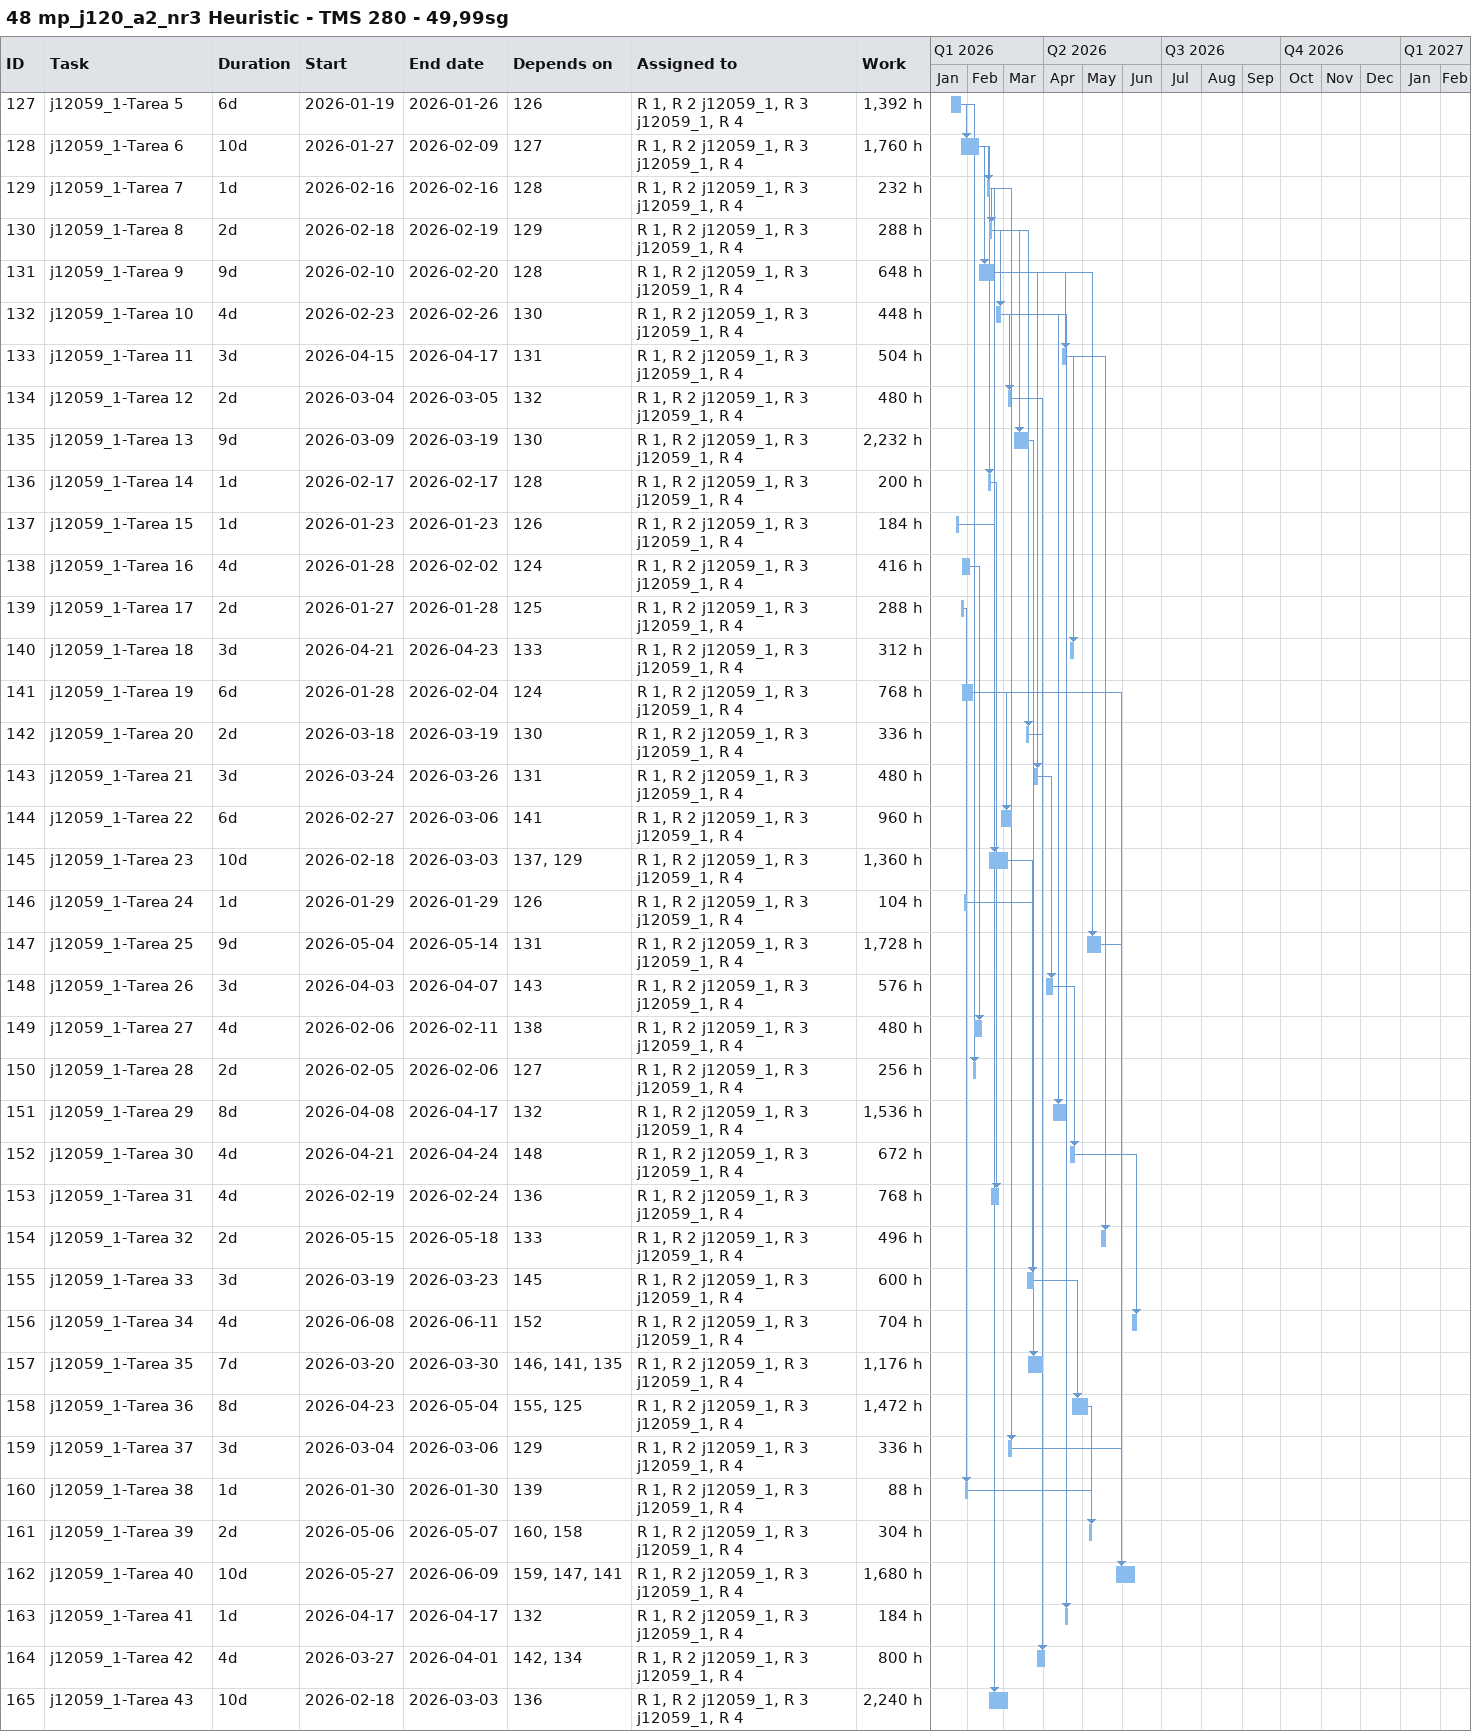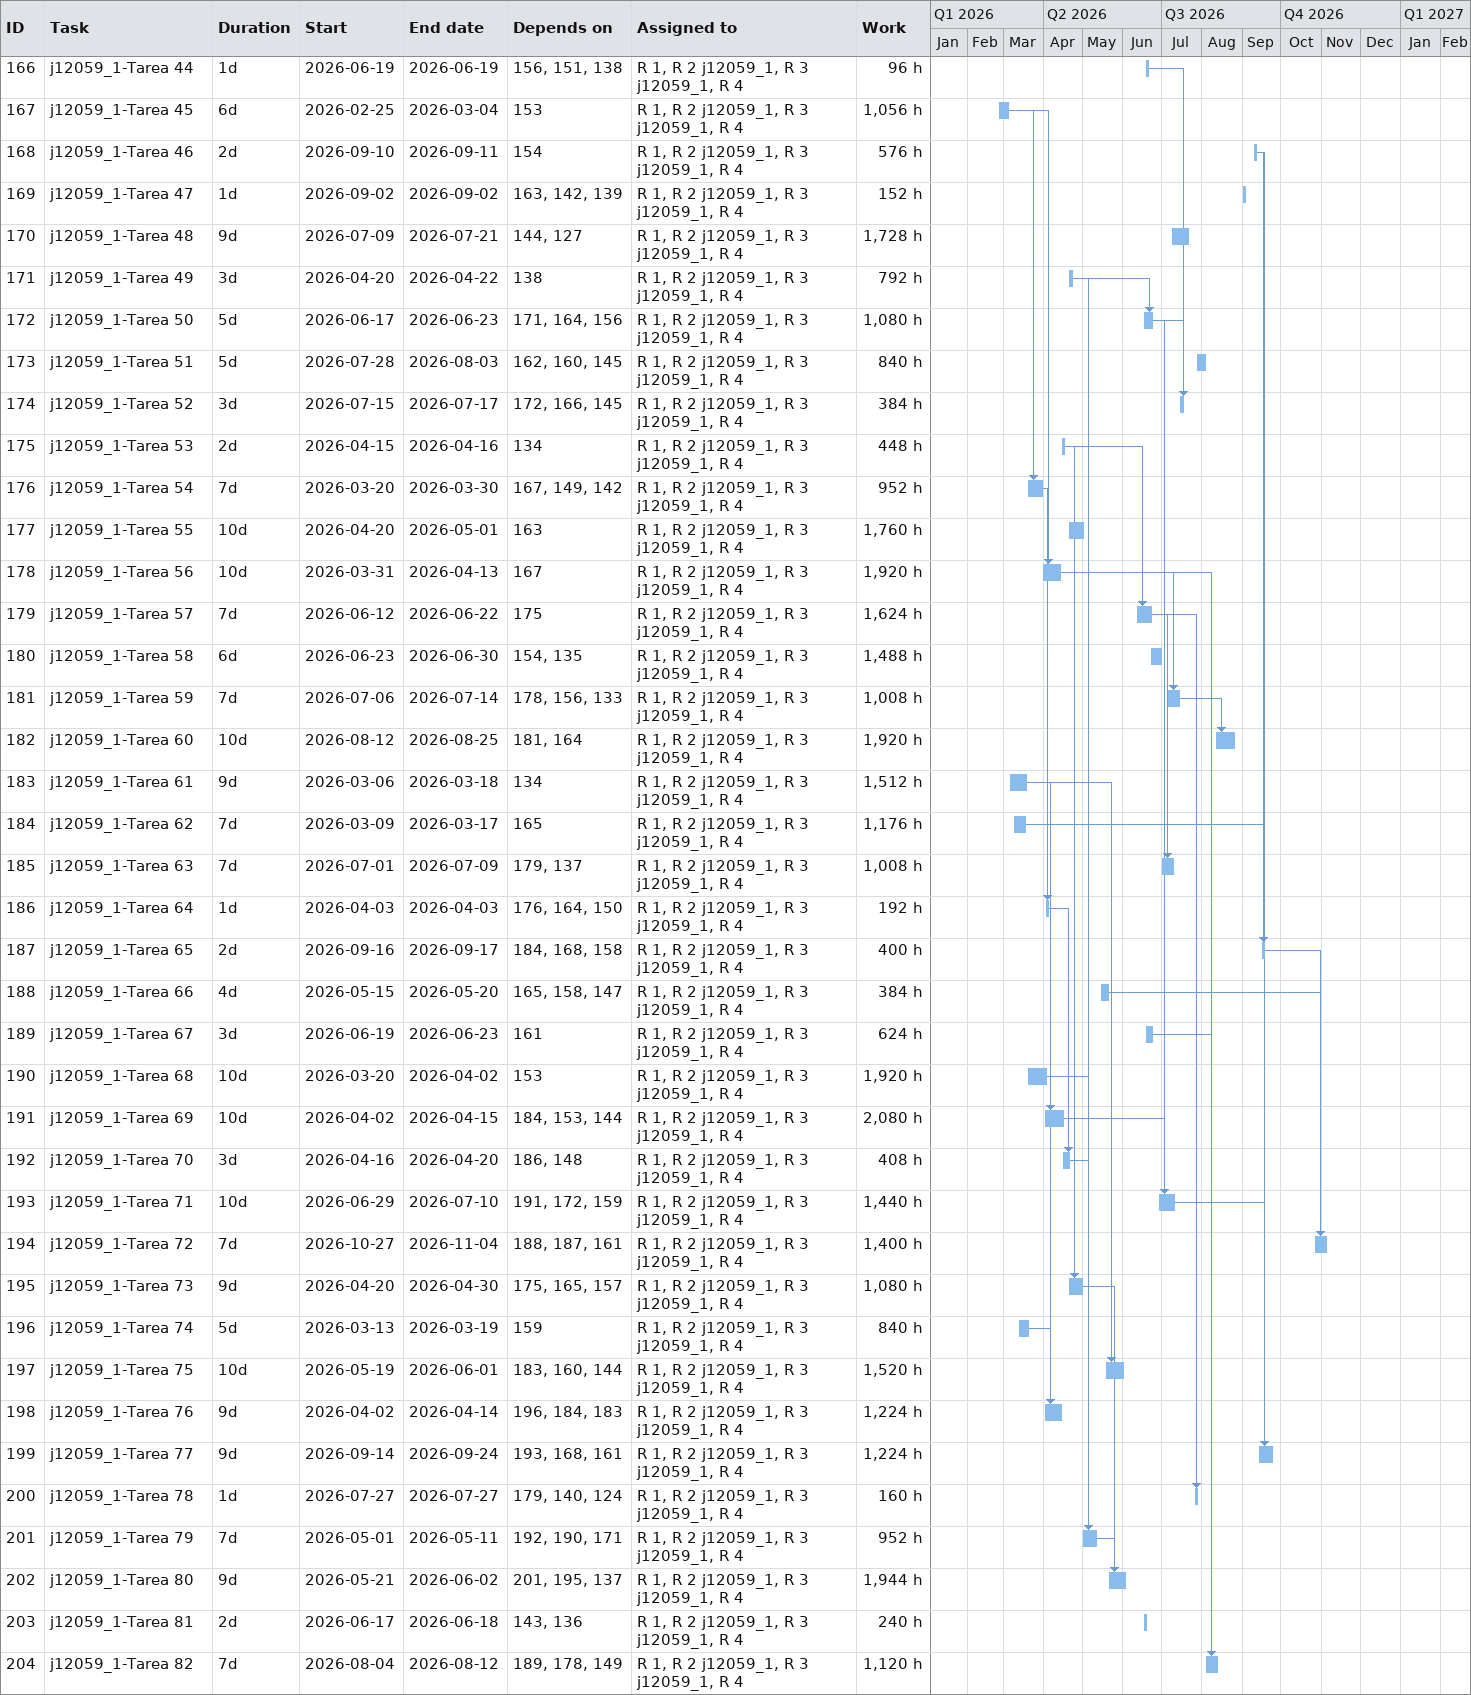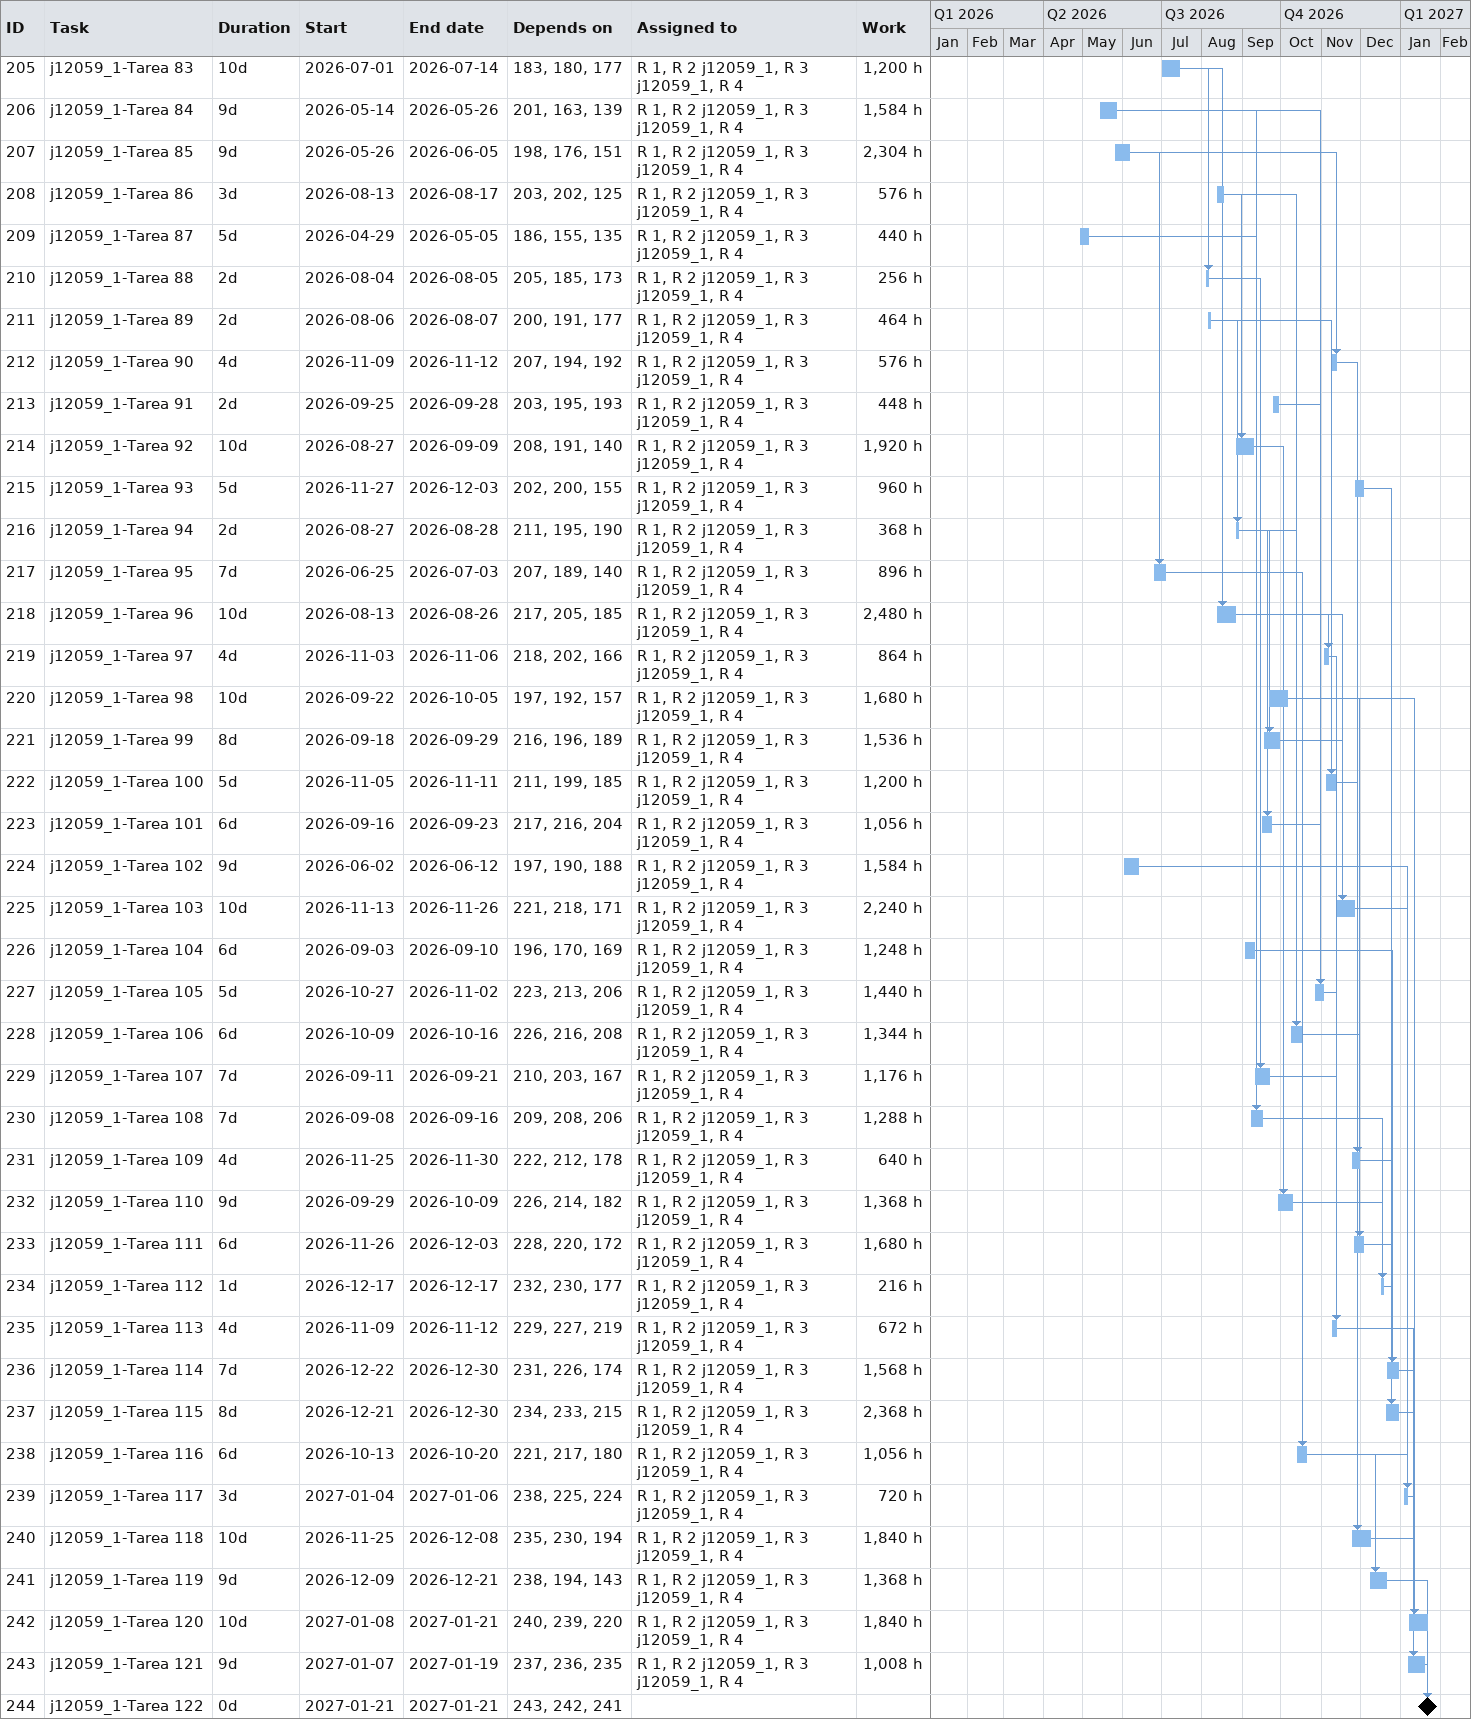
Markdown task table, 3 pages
48 mp_j120_a2_nr3 Heuristic - TMS 280 - 49,99sg

| ID | Task | Duration | Start | Finish | Predecessors | Resources | Work (h) |
|---|---|---|---|---|---|---|---|
| 127 | j12059_1-Tarea 5 | 6d | 2026-01-19 | 2026-01-26 | 126 | R 1, R 2 j12059_1, R 3 j12059_1, R 4 | 1392 |
| 128 | j12059_1-Tarea 6 | 10d | 2026-01-27 | 2026-02-09 | 127 | R 1, R 2 j12059_1, R 3 j12059_1, R 4 | 1760 |
| 129 | j12059_1-Tarea 7 | 1d | 2026-02-16 | 2026-02-16 | 128 | R 1, R 2 j12059_1, R 3 j12059_1, R 4 | 232 |
| 130 | j12059_1-Tarea 8 | 2d | 2026-02-18 | 2026-02-19 | 129 | R 1, R 2 j12059_1, R 3 j12059_1, R 4 | 288 |
| 131 | j12059_1-Tarea 9 | 9d | 2026-02-10 | 2026-02-20 | 128 | R 1, R 2 j12059_1, R 3 j12059_1, R 4 | 648 |
| 132 | j12059_1-Tarea 10 | 4d | 2026-02-23 | 2026-02-26 | 130 | R 1, R 2 j12059_1, R 3 j12059_1, R 4 | 448 |
| 133 | j12059_1-Tarea 11 | 3d | 2026-04-15 | 2026-04-17 | 131 | R 1, R 2 j12059_1, R 3 j12059_1, R 4 | 504 |
| 134 | j12059_1-Tarea 12 | 2d | 2026-03-04 | 2026-03-05 | 132 | R 1, R 2 j12059_1, R 3 j12059_1, R 4 | 480 |
| 135 | j12059_1-Tarea 13 | 9d | 2026-03-09 | 2026-03-19 | 130 | R 1, R 2 j12059_1, R 3 j12059_1, R 4 | 2232 |
| 136 | j12059_1-Tarea 14 | 1d | 2026-02-17 | 2026-02-17 | 128 | R 1, R 2 j12059_1, R 3 j12059_1, R 4 | 200 |
| 137 | j12059_1-Tarea 15 | 1d | 2026-01-23 | 2026-01-23 | 126 | R 1, R 2 j12059_1, R 3 j12059_1, R 4 | 184 |
| 138 | j12059_1-Tarea 16 | 4d | 2026-01-28 | 2026-02-02 | 124 | R 1, R 2 j12059_1, R 3 j12059_1, R 4 | 416 |
| 139 | j12059_1-Tarea 17 | 2d | 2026-01-27 | 2026-01-28 | 125 | R 1, R 2 j12059_1, R 3 j12059_1, R 4 | 288 |
| 140 | j12059_1-Tarea 18 | 3d | 2026-04-21 | 2026-04-23 | 133 | R 1, R 2 j12059_1, R 3 j12059_1, R 4 | 312 |
| 141 | j12059_1-Tarea 19 | 6d | 2026-01-28 | 2026-02-04 | 124 | R 1, R 2 j12059_1, R 3 j12059_1, R 4 | 768 |
| 142 | j12059_1-Tarea 20 | 2d | 2026-03-18 | 2026-03-19 | 130 | R 1, R 2 j12059_1, R 3 j12059_1, R 4 | 336 |
| 143 | j12059_1-Tarea 21 | 3d | 2026-03-24 | 2026-03-26 | 131 | R 1, R 2 j12059_1, R 3 j12059_1, R 4 | 480 |
| 144 | j12059_1-Tarea 22 | 6d | 2026-02-27 | 2026-03-06 | 141 | R 1, R 2 j12059_1, R 3 j12059_1, R 4 | 960 |
| 145 | j12059_1-Tarea 23 | 10d | 2026-02-18 | 2026-03-03 | 137, 129 | R 1, R 2 j12059_1, R 3 j12059_1, R 4 | 1360 |
| 146 | j12059_1-Tarea 24 | 1d | 2026-01-29 | 2026-01-29 | 126 | R 1, R 2 j12059_1, R 3 j12059_1, R 4 | 104 |
| 147 | j12059_1-Tarea 25 | 9d | 2026-05-04 | 2026-05-14 | 131 | R 1, R 2 j12059_1, R 3 j12059_1, R 4 | 1728 |
| 148 | j12059_1-Tarea 26 | 3d | 2026-04-03 | 2026-04-07 | 143 | R 1, R 2 j12059_1, R 3 j12059_1, R 4 | 576 |
| 149 | j12059_1-Tarea 27 | 4d | 2026-02-06 | 2026-02-11 | 138 | R 1, R 2 j12059_1, R 3 j12059_1, R 4 | 480 |
| 150 | j12059_1-Tarea 28 | 2d | 2026-02-05 | 2026-02-06 | 127 | R 1, R 2 j12059_1, R 3 j12059_1, R 4 | 256 |
| 151 | j12059_1-Tarea 29 | 8d | 2026-04-08 | 2026-04-17 | 132 | R 1, R 2 j12059_1, R 3 j12059_1, R 4 | 1536 |
| 152 | j12059_1-Tarea 30 | 4d | 2026-04-21 | 2026-04-24 | 148 | R 1, R 2 j12059_1, R 3 j12059_1, R 4 | 672 |
| 153 | j12059_1-Tarea 31 | 4d | 2026-02-19 | 2026-02-24 | 136 | R 1, R 2 j12059_1, R 3 j12059_1, R 4 | 768 |
| 154 | j12059_1-Tarea 32 | 2d | 2026-05-15 | 2026-05-18 | 133 | R 1, R 2 j12059_1, R 3 j12059_1, R 4 | 496 |
| 155 | j12059_1-Tarea 33 | 3d | 2026-03-19 | 2026-03-23 | 145 | R 1, R 2 j12059_1, R 3 j12059_1, R 4 | 600 |
| 156 | j12059_1-Tarea 34 | 4d | 2026-06-08 | 2026-06-11 | 152 | R 1, R 2 j12059_1, R 3 j12059_1, R 4 | 704 |
| 157 | j12059_1-Tarea 35 | 7d | 2026-03-20 | 2026-03-30 | 146, 141, 135 | R 1, R 2 j12059_1, R 3 j12059_1, R 4 | 1176 |
| 158 | j12059_1-Tarea 36 | 8d | 2026-04-23 | 2026-05-04 | 155, 125 | R 1, R 2 j12059_1, R 3 j12059_1, R 4 | 1472 |
| 159 | j12059_1-Tarea 37 | 3d | 2026-03-04 | 2026-03-06 | 129 | R 1, R 2 j12059_1, R 3 j12059_1, R 4 | 336 |
| 160 | j12059_1-Tarea 38 | 1d | 2026-01-30 | 2026-01-30 | 139 | R 1, R 2 j12059_1, R 3 j12059_1, R 4 | 88 |
| 161 | j12059_1-Tarea 39 | 2d | 2026-05-06 | 2026-05-07 | 160, 158 | R 1, R 2 j12059_1, R 3 j12059_1, R 4 | 304 |
| 162 | j12059_1-Tarea 40 | 10d | 2026-05-27 | 2026-06-09 | 159, 147, 141 | R 1, R 2 j12059_1, R 3 j12059_1, R 4 | 1680 |
| 163 | j12059_1-Tarea 41 | 1d | 2026-04-17 | 2026-04-17 | 132 | R 1, R 2 j12059_1, R 3 j12059_1, R 4 | 184 |
| 164 | j12059_1-Tarea 42 | 4d | 2026-03-27 | 2026-04-01 | 142, 134 | R 1, R 2 j12059_1, R 3 j12059_1, R 4 | 800 |
| 165 | j12059_1-Tarea 43 | 10d | 2026-02-18 | 2026-03-03 | 136 | R 1, R 2 j12059_1, R 3 j12059_1, R 4 | 2240 |
| 166 | j12059_1-Tarea 44 | 1d | 2026-06-19 | 2026-06-19 | 156, 151, 138 | R 1, R 2 j12059_1, R 3 j12059_1, R 4 | 96 |
| 167 | j12059_1-Tarea 45 | 6d | 2026-02-25 | 2026-03-04 | 153 | R 1, R 2 j12059_1, R 3 j12059_1, R 4 | 1056 |
| 168 | j12059_1-Tarea 46 | 2d | 2026-09-10 | 2026-09-11 | 154 | R 1, R 2 j12059_1, R 3 j12059_1, R 4 | 576 |
| 169 | j12059_1-Tarea 47 | 1d | 2026-09-02 | 2026-09-02 | 163, 142, 139 | R 1, R 2 j12059_1, R 3 j12059_1, R 4 | 152 |
| 170 | j12059_1-Tarea 48 | 9d | 2026-07-09 | 2026-07-21 | 144, 127 | R 1, R 2 j12059_1, R 3 j12059_1, R 4 | 1728 |
| 171 | j12059_1-Tarea 49 | 3d | 2026-04-20 | 2026-04-22 | 138 | R 1, R 2 j12059_1, R 3 j12059_1, R 4 | 792 |
| 172 | j12059_1-Tarea 50 | 5d | 2026-06-17 | 2026-06-23 | 171, 164, 156 | R 1, R 2 j12059_1, R 3 j12059_1, R 4 | 1080 |
| 173 | j12059_1-Tarea 51 | 5d | 2026-07-28 | 2026-08-03 | 162, 160, 145 | R 1, R 2 j12059_1, R 3 j12059_1, R 4 | 840 |
| 174 | j12059_1-Tarea 52 | 3d | 2026-07-15 | 2026-07-17 | 172, 166, 145 | R 1, R 2 j12059_1, R 3 j12059_1, R 4 | 384 |
| 175 | j12059_1-Tarea 53 | 2d | 2026-04-15 | 2026-04-16 | 134 | R 1, R 2 j12059_1, R 3 j12059_1, R 4 | 448 |
| 176 | j12059_1-Tarea 54 | 7d | 2026-03-20 | 2026-03-30 | 167, 149, 142 | R 1, R 2 j12059_1, R 3 j12059_1, R 4 | 952 |
| 177 | j12059_1-Tarea 55 | 10d | 2026-04-20 | 2026-05-01 | 163 | R 1, R 2 j12059_1, R 3 j12059_1, R 4 | 1760 |
| 178 | j12059_1-Tarea 56 | 10d | 2026-03-31 | 2026-04-13 | 167 | R 1, R 2 j12059_1, R 3 j12059_1, R 4 | 1920 |
| 179 | j12059_1-Tarea 57 | 7d | 2026-06-12 | 2026-06-22 | 175 | R 1, R 2 j12059_1, R 3 j12059_1, R 4 | 1624 |
| 180 | j12059_1-Tarea 58 | 6d | 2026-06-23 | 2026-06-30 | 154, 135 | R 1, R 2 j12059_1, R 3 j12059_1, R 4 | 1488 |
| 181 | j12059_1-Tarea 59 | 7d | 2026-07-06 | 2026-07-14 | 178, 156, 133 | R 1, R 2 j12059_1, R 3 j12059_1, R 4 | 1008 |
| 182 | j12059_1-Tarea 60 | 10d | 2026-08-12 | 2026-08-25 | 181, 164 | R 1, R 2 j12059_1, R 3 j12059_1, R 4 | 1920 |
| 183 | j12059_1-Tarea 61 | 9d | 2026-03-06 | 2026-03-18 | 134 | R 1, R 2 j12059_1, R 3 j12059_1, R 4 | 1512 |
| 184 | j12059_1-Tarea 62 | 7d | 2026-03-09 | 2026-03-17 | 165 | R 1, R 2 j12059_1, R 3 j12059_1, R 4 | 1176 |
| 185 | j12059_1-Tarea 63 | 7d | 2026-07-01 | 2026-07-09 | 179, 137 | R 1, R 2 j12059_1, R 3 j12059_1, R 4 | 1008 |
| 186 | j12059_1-Tarea 64 | 1d | 2026-04-03 | 2026-04-03 | 176, 164, 150 | R 1, R 2 j12059_1, R 3 j12059_1, R 4 | 192 |
| 187 | j12059_1-Tarea 65 | 2d | 2026-09-16 | 2026-09-17 | 184, 168, 158 | R 1, R 2 j12059_1, R 3 j12059_1, R 4 | 400 |
| 188 | j12059_1-Tarea 66 | 4d | 2026-05-15 | 2026-05-20 | 165, 158, 147 | R 1, R 2 j12059_1, R 3 j12059_1, R 4 | 384 |
| 189 | j12059_1-Tarea 67 | 3d | 2026-06-19 | 2026-06-23 | 161 | R 1, R 2 j12059_1, R 3 j12059_1, R 4 | 624 |
| 190 | j12059_1-Tarea 68 | 10d | 2026-03-20 | 2026-04-02 | 153 | R 1, R 2 j12059_1, R 3 j12059_1, R 4 | 1920 |
| 191 | j12059_1-Tarea 69 | 10d | 2026-04-02 | 2026-04-15 | 184, 153, 144 | R 1, R 2 j12059_1, R 3 j12059_1, R 4 | 2080 |
| 192 | j12059_1-Tarea 70 | 3d | 2026-04-16 | 2026-04-20 | 186, 148 | R 1, R 2 j12059_1, R 3 j12059_1, R 4 | 408 |
| 193 | j12059_1-Tarea 71 | 10d | 2026-06-29 | 2026-07-10 | 191, 172, 159 | R 1, R 2 j12059_1, R 3 j12059_1, R 4 | 1440 |
| 194 | j12059_1-Tarea 72 | 7d | 2026-10-27 | 2026-11-04 | 188, 187, 161 | R 1, R 2 j12059_1, R 3 j12059_1, R 4 | 1400 |
| 195 | j12059_1-Tarea 73 | 9d | 2026-04-20 | 2026-04-30 | 175, 165, 157 | R 1, R 2 j12059_1, R 3 j12059_1, R 4 | 1080 |
| 196 | j12059_1-Tarea 74 | 5d | 2026-03-13 | 2026-03-19 | 159 | R 1, R 2 j12059_1, R 3 j12059_1, R 4 | 840 |
| 197 | j12059_1-Tarea 75 | 10d | 2026-05-19 | 2026-06-01 | 183, 160, 144 | R 1, R 2 j12059_1, R 3 j12059_1, R 4 | 1520 |
| 198 | j12059_1-Tarea 76 | 9d | 2026-04-02 | 2026-04-14 | 196, 184, 183 | R 1, R 2 j12059_1, R 3 j12059_1, R 4 | 1224 |
| 199 | j12059_1-Tarea 77 | 9d | 2026-09-14 | 2026-09-24 | 193, 168, 161 | R 1, R 2 j12059_1, R 3 j12059_1, R 4 | 1224 |
| 200 | j12059_1-Tarea 78 | 1d | 2026-07-27 | 2026-07-27 | 179, 140, 124 | R 1, R 2 j12059_1, R 3 j12059_1, R 4 | 160 |
| 201 | j12059_1-Tarea 79 | 7d | 2026-05-01 | 2026-05-11 | 192, 190, 171 | R 1, R 2 j12059_1, R 3 j12059_1, R 4 | 952 |
| 202 | j12059_1-Tarea 80 | 9d | 2026-05-21 | 2026-06-02 | 201, 195, 137 | R 1, R 2 j12059_1, R 3 j12059_1, R 4 | 1944 |
| 203 | j12059_1-Tarea 81 | 2d | 2026-06-17 | 2026-06-18 | 143, 136 | R 1, R 2 j12059_1, R 3 j12059_1, R 4 | 240 |
| 204 | j12059_1-Tarea 82 | 7d | 2026-08-04 | 2026-08-12 | 189, 178, 149 | R 1, R 2 j12059_1, R 3 j12059_1, R 4 | 1120 |
| 205 | j12059_1-Tarea 83 | 10d | 2026-07-01 | 2026-07-14 | 183, 180, 177 | R 1, R 2 j12059_1, R 3 j12059_1, R 4 | 1200 |
| 206 | j12059_1-Tarea 84 | 9d | 2026-05-14 | 2026-05-26 | 201, 163, 139 | R 1, R 2 j12059_1, R 3 j12059_1, R 4 | 1584 |
| 207 | j12059_1-Tarea 85 | 9d | 2026-05-26 | 2026-06-05 | 198, 176, 151 | R 1, R 2 j12059_1, R 3 j12059_1, R 4 | 2304 |
| 208 | j12059_1-Tarea 86 | 3d | 2026-08-13 | 2026-08-17 | 203, 202, 125 | R 1, R 2 j12059_1, R 3 j12059_1, R 4 | 576 |
| 209 | j12059_1-Tarea 87 | 5d | 2026-04-29 | 2026-05-05 | 186, 155, 135 | R 1, R 2 j12059_1, R 3 j12059_1, R 4 | 440 |
| 210 | j12059_1-Tarea 88 | 2d | 2026-08-04 | 2026-08-05 | 205, 185, 173 | R 1, R 2 j12059_1, R 3 j12059_1, R 4 | 256 |
| 211 | j12059_1-Tarea 89 | 2d | 2026-08-06 | 2026-08-07 | 200, 191, 177 | R 1, R 2 j12059_1, R 3 j12059_1, R 4 | 464 |
| 212 | j12059_1-Tarea 90 | 4d | 2026-11-09 | 2026-11-12 | 207, 194, 192 | R 1, R 2 j12059_1, R 3 j12059_1, R 4 | 576 |
| 213 | j12059_1-Tarea 91 | 2d | 2026-09-25 | 2026-09-28 | 203, 195, 193 | R 1, R 2 j12059_1, R 3 j12059_1, R 4 | 448 |
| 214 | j12059_1-Tarea 92 | 10d | 2026-08-27 | 2026-09-09 | 208, 191, 140 | R 1, R 2 j12059_1, R 3 j12059_1, R 4 | 1920 |
| 215 | j12059_1-Tarea 93 | 5d | 2026-11-27 | 2026-12-03 | 202, 200, 155 | R 1, R 2 j12059_1, R 3 j12059_1, R 4 | 960 |
| 216 | j12059_1-Tarea 94 | 2d | 2026-08-27 | 2026-08-28 | 211, 195, 190 | R 1, R 2 j12059_1, R 3 j12059_1, R 4 | 368 |
| 217 | j12059_1-Tarea 95 | 7d | 2026-06-25 | 2026-07-03 | 207, 189, 140 | R 1, R 2 j12059_1, R 3 j12059_1, R 4 | 896 |
| 218 | j12059_1-Tarea 96 | 10d | 2026-08-13 | 2026-08-26 | 217, 205, 185 | R 1, R 2 j12059_1, R 3 j12059_1, R 4 | 2480 |
| 219 | j12059_1-Tarea 97 | 4d | 2026-11-03 | 2026-11-06 | 218, 202, 166 | R 1, R 2 j12059_1, R 3 j12059_1, R 4 | 864 |
| 220 | j12059_1-Tarea 98 | 10d | 2026-09-22 | 2026-10-05 | 197, 192, 157 | R 1, R 2 j12059_1, R 3 j12059_1, R 4 | 1680 |
| 221 | j12059_1-Tarea 99 | 8d | 2026-09-18 | 2026-09-29 | 216, 196, 189 | R 1, R 2 j12059_1, R 3 j12059_1, R 4 | 1536 |
| 222 | j12059_1-Tarea 100 | 5d | 2026-11-05 | 2026-11-11 | 211, 199, 185 | R 1, R 2 j12059_1, R 3 j12059_1, R 4 | 1200 |
| 223 | j12059_1-Tarea 101 | 6d | 2026-09-16 | 2026-09-23 | 217, 216, 204 | R 1, R 2 j12059_1, R 3 j12059_1, R 4 | 1056 |
| 224 | j12059_1-Tarea 102 | 9d | 2026-06-02 | 2026-06-12 | 197, 190, 188 | R 1, R 2 j12059_1, R 3 j12059_1, R 4 | 1584 |
| 225 | j12059_1-Tarea 103 | 10d | 2026-11-13 | 2026-11-26 | 221, 218, 171 | R 1, R 2 j12059_1, R 3 j12059_1, R 4 | 2240 |
| 226 | j12059_1-Tarea 104 | 6d | 2026-09-03 | 2026-09-10 | 196, 170, 169 | R 1, R 2 j12059_1, R 3 j12059_1, R 4 | 1248 |
| 227 | j12059_1-Tarea 105 | 5d | 2026-10-27 | 2026-11-02 | 223, 213, 206 | R 1, R 2 j12059_1, R 3 j12059_1, R 4 | 1440 |
| 228 | j12059_1-Tarea 106 | 6d | 2026-10-09 | 2026-10-16 | 226, 216, 208 | R 1, R 2 j12059_1, R 3 j12059_1, R 4 | 1344 |
| 229 | j12059_1-Tarea 107 | 7d | 2026-09-11 | 2026-09-21 | 210, 203, 167 | R 1, R 2 j12059_1, R 3 j12059_1, R 4 | 1176 |
| 230 | j12059_1-Tarea 108 | 7d | 2026-09-08 | 2026-09-16 | 209, 208, 206 | R 1, R 2 j12059_1, R 3 j12059_1, R 4 | 1288 |
| 231 | j12059_1-Tarea 109 | 4d | 2026-11-25 | 2026-11-30 | 222, 212, 178 | R 1, R 2 j12059_1, R 3 j12059_1, R 4 | 640 |
| 232 | j12059_1-Tarea 110 | 9d | 2026-09-29 | 2026-10-09 | 226, 214, 182 | R 1, R 2 j12059_1, R 3 j12059_1, R 4 | 1368 |
| 233 | j12059_1-Tarea 111 | 6d | 2026-11-26 | 2026-12-03 | 228, 220, 172 | R 1, R 2 j12059_1, R 3 j12059_1, R 4 | 1680 |
| 234 | j12059_1-Tarea 112 | 1d | 2026-12-17 | 2026-12-17 | 232, 230, 177 | R 1, R 2 j12059_1, R 3 j12059_1, R 4 | 216 |
| 235 | j12059_1-Tarea 113 | 4d | 2026-11-09 | 2026-11-12 | 229, 227, 219 | R 1, R 2 j12059_1, R 3 j12059_1, R 4 | 672 |
| 236 | j12059_1-Tarea 114 | 7d | 2026-12-22 | 2026-12-30 | 231, 226, 174 | R 1, R 2 j12059_1, R 3 j12059_1, R 4 | 1568 |
| 237 | j12059_1-Tarea 115 | 8d | 2026-12-21 | 2026-12-30 | 234, 233, 215 | R 1, R 2 j12059_1, R 3 j12059_1, R 4 | 2368 |
| 238 | j12059_1-Tarea 116 | 6d | 2026-10-13 | 2026-10-20 | 221, 217, 180 | R 1, R 2 j12059_1, R 3 j12059_1, R 4 | 1056 |
| 239 | j12059_1-Tarea 117 | 3d | 2027-01-04 | 2027-01-06 | 238, 225, 224 | R 1, R 2 j12059_1, R 3 j12059_1, R 4 | 720 |
| 240 | j12059_1-Tarea 118 | 10d | 2026-11-25 | 2026-12-08 | 235, 230, 194 | R 1, R 2 j12059_1, R 3 j12059_1, R 4 | 1840 |
| 241 | j12059_1-Tarea 119 | 9d | 2026-12-09 | 2026-12-21 | 238, 194, 143 | R 1, R 2 j12059_1, R 3 j12059_1, R 4 | 1368 |
| 242 | j12059_1-Tarea 120 | 10d | 2027-01-08 | 2027-01-21 | 240, 239, 220 | R 1, R 2 j12059_1, R 3 j12059_1, R 4 | 1840 |
| 243 | j12059_1-Tarea 121 | 9d | 2027-01-07 | 2027-01-19 | 237, 236, 235 | R 1, R 2 j12059_1, R 3 j12059_1, R 4 | 1008 |
| 244 | j12059_1-Tarea 122 | 0d | 2027-01-21 | 2027-01-21 | 243, 242, 241 |  |  |
